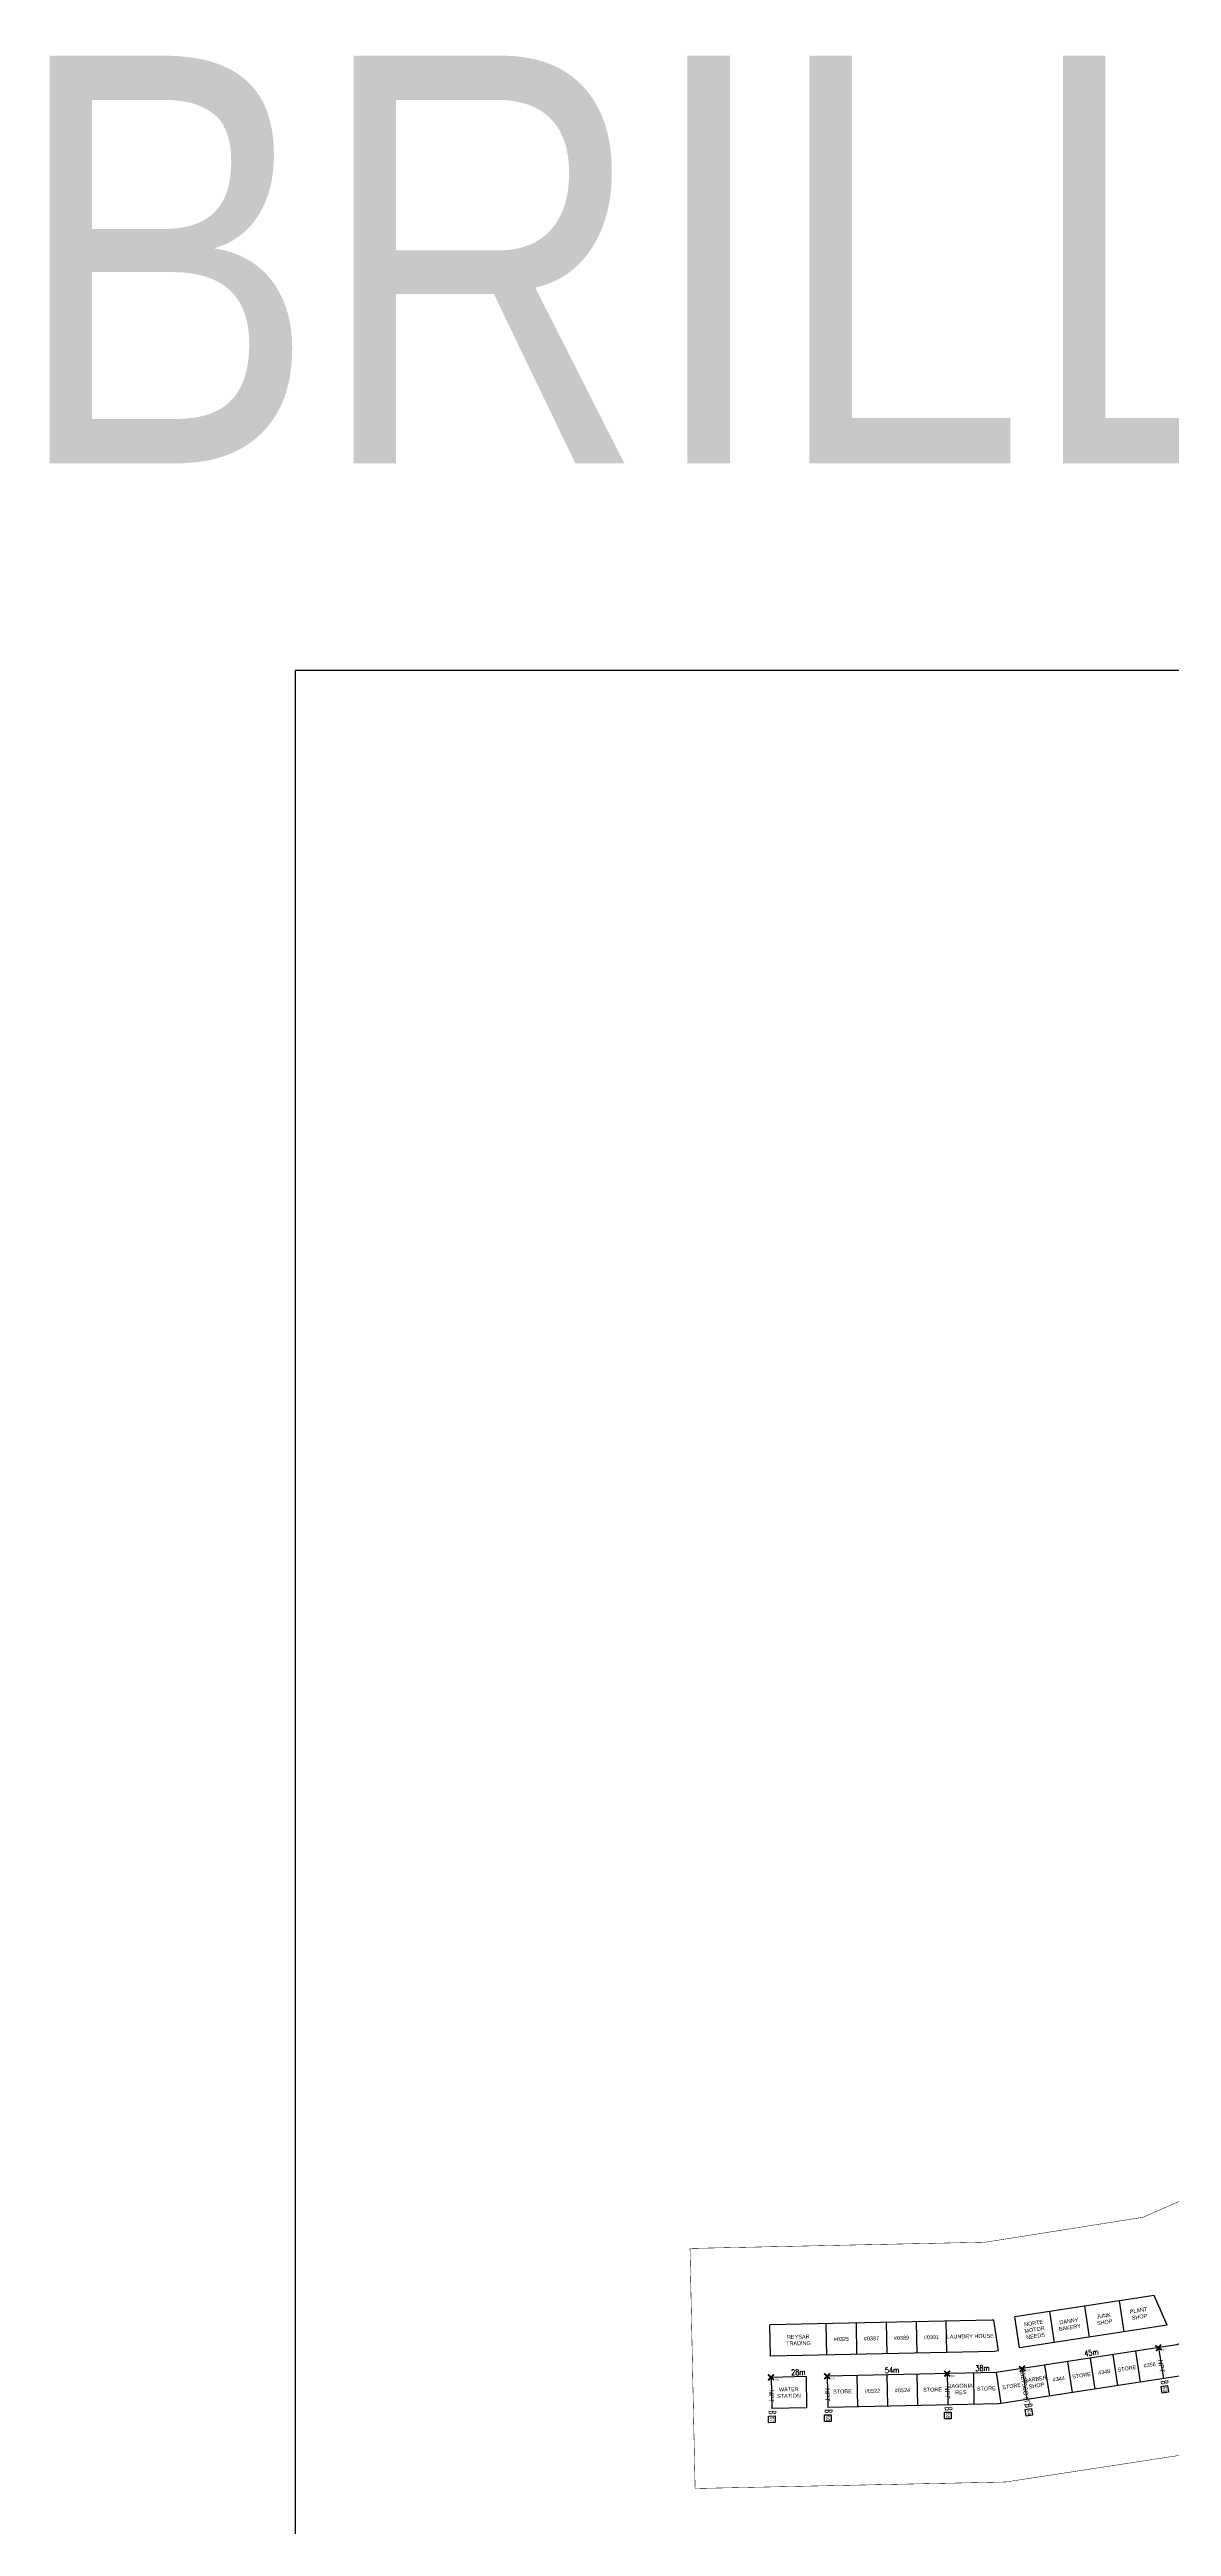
# Model space of a CAD drawing. Extents: x -663610 to -207124, y 70878 to 297551.
# Drawn here: x -214820 to -213386, y 81573 to 84739 of the extents above; entities that cross this region are included whole.
import ezdxf
from ezdxf.enums import TextEntityAlignment as Align

# ---------------------------------------------------------------- set-up
doc = ezdxf.new("R2010")
doc.units = 0
doc.header["$LTSCALE"] = 0.3
doc.layers.get('0').update_dxf_attribs({"linetype": 'CONTINUOUS'})
for name, color, linetype in [('BASEMAP', 7, 'CONTINUOUS'), ('Distance Data', 7, 'CONTINUOUS'), ('Electric Pole ID', 7, 'CONTINUOUS'), ('Electrical Pole (Circular Conc.)', 7, 'CONTINUOUS'), ('House Number', 6, 'CONTINUOUS'), ('NOTES', 2, 'CONTINUOUS'), ('Site boundry', 7, 'CONTINUOUS'), ('Survey sequence', 7, 'CONTINUOUS')]:
    doc.layers.add(name, color=color, linetype=linetype)
doc.layers.add('Pole size-Big', color=251, linetype='CONTINUOUS', lineweight=0)
doc.styles.add('Mark', font='arial.ttf', dxfattribs={"width": 0.8, "height": 2.5})
doc.styles.add('ROMANS', font='ROMANS.SHX', dxfattribs={"width": 0.8, "height": 2})
doc.styles.get("Standard").update_dxf_attribs({"font": '', "width": 0.8})
doc.styles.get('Standard').set_extended_font_data('FangSong_GB2312')
doc.linetypes.add('FENCELINE2', pattern='A,6.35,-2.54,[132,ltypeshp.shx,S=2.54,R=0,X=-2.54,Y=0],-2.54,25.4', length=36.83)

# ---------------------------------------------------------------- blocks, each defined once
blk = doc.blocks.new('Electrical Pole (Circular Conc.)')
at = {"const_width": 1.18}
for points in [[(-322437.5, 145744.4), (-322433.6, 145740.7)], [(-322437.5, 145740.6), (-322433.6, 145744.4)]]:
    blk.add_lwpolyline(points, dxfattribs=at)
at = {"color": 1, "lineweight": 0, "ltscale": 2, "insert": (-322432.9, 145741.5), "char_height": 1.2, "width": 1.894, "attachment_point": 1}
blk.add_mtext('{\\fArial|b0|i0|c0|p34;\\C7;CC}', dxfattribs=at)

msp = doc.modelspace()

# ---------------------------------------------------------------- linework, layer by layer
at = {"layer": 'BASEMAP', "color": 4, "linetype": 'Continuous', "ltscale": 2}
msp.add_lwpolyline([(-214505.4, 83945.9), (-208336.1, 83945.9), (-208336.1, 81388), (-214505.4, 81388)], close=True, dxfattribs=at)
at = {"layer": 'BASEMAP', "color": 251, "ltscale": 2}
for points in [[(-212542.9, 82126.7), (-212709.5, 82097.6), (-213283.6, 81846.4), (-213379.2, 81804.6), (-213610.1, 81769.2), (-213826.1, 81764.7)], [(-212536, 82087.3), (-212697.9, 82059.1), (-213267.6, 81809.8), (-213367.9, 81765.9), (-213606.7, 81729.3), (-213825.3, 81724.7)], [(-213408.5, 81867.9), (-213586.4, 81840.6)], [(-213613.1, 81836.5), (-213615.9, 81836.1), (-213899.2, 81830.2)], [(-213391.9, 81830), (-213580.3, 81801.1)], [(-213607, 81797), (-213612.5, 81796.2), (-213898.3, 81790.2)], [(-213853.1, 81764.1), (-213897.8, 81763.2)], [(-213852.3, 81724.1), (-213896.9, 81723.2)]]:
    msp.add_lwpolyline(points, dxfattribs=at)
at = {"layer": 'BASEMAP', "color": 251, "linetype": 'Continuous', "ltscale": 2}
for points in [[(-213453, 81861.1), (-213446.9, 81821.5)], [(-213391.9, 81830), (-213408.5, 81867.9)], [(-213898.3, 81790.2), (-213899.2, 81830.2)], [(-213826.7, 81791.7), (-213827.5, 81831.7)], [(-213789.2, 81832.5), (-213788.4, 81792.5)], [(-213750.9, 81833.3), (-213750, 81793.3)], [(-213712.5, 81834.1), (-213711.7, 81794.1)], [(-213673.4, 81794.9), (-213674.2, 81834.9)], [(-213607, 81797), (-213613.1, 81836.5)], [(-213580.3, 81801.1), (-213586.4, 81840.6)], [(-213541.9, 81847.4), (-213535.9, 81807.9)], [(-213497.5, 81854.3), (-213491.4, 81814.7)], [(-213425.6, 81757), (-213431.7, 81796.6)], [(-213402.7, 81801), (-213396.6, 81761.5)], [(-213897.8, 81763.2), (-213896.9, 81723.2)], [(-213853.1, 81764.1), (-213852.3, 81724.1)], [(-213826.1, 81764.7), (-213825.3, 81724.7)], [(-213787, 81725.5), (-213787.8, 81765.5)], [(-213748.6, 81726.3), (-213749.5, 81766.3)], [(-213710.3, 81727.1), (-213711.1, 81767.1)], [(-213672.8, 81767.9), (-213672, 81727.9)], [(-213638.1, 81728.6), (-213638.9, 81768.6)], [(-213610.1, 81769.2), (-213604.1, 81729.7)], [(-213576.8, 81774.3), (-213570.8, 81734.8)], [(-213541.7, 81739.2), (-213547.8, 81778.8)], [(-213512.7, 81743.7), (-213518.8, 81783.2)], [(-213483.7, 81748.1), (-213489.7, 81787.7)], [(-213454.7, 81752.6), (-213460.7, 81792.1)]]:
    msp.add_lwpolyline(points, dxfattribs=at)
at = {"layer": 'Site boundry', "color": 1, "linetype": 'FENCELINE2', "lineweight": 0, "ltscale": 5, "const_width": 0.605}
msp.add_lwpolyline([(-213339.8, 81669), (-213598, 81629.4), (-213823.2, 81624.7), (-213994.8, 81621.1), (-213997.8, 81761.1), (-214001.3, 81928), (-213623.8, 81936), (-213422.8, 81967.8), (-213350.6, 81999.4)], dxfattribs=at)
at = {"layer": 'Survey sequence', "color": 9, "ltscale": 2, "true_color": 0xc7c8ca}
for points in [[(-213391.2, 81752.8), (-213389.9, 81744.4), (-213398.2, 81743.1), (-213399.5, 81751.6)], [(-213892.7, 81713.9), (-213892.5, 81705.4), (-213900.9, 81705.2), (-213901.1, 81713.7)], [(-213821, 81715.4), (-213820.9, 81706.9), (-213829.3, 81706.7), (-213829.5, 81715.2)], [(-213667.7, 81718.6), (-213667.5, 81710.1), (-213676, 81710), (-213676.1, 81718.5)], [(-213564.9, 81723.2), (-213563.6, 81714.8), (-213571.9, 81713.5), (-213573.2, 81721.9)]]:
    msp.add_lwpolyline(points, close=True, dxfattribs=at)

# ---------------------------------------------------------------- block references
at = {"layer": 'Electrical Pole (Circular Conc.)', "color": 1, "lineweight": 0, "yscale": 1.919302000016501, "zscale": 1.919302000013738}
for p, xscale, rotation in [((440685.5, -100930.8), 1.919302000000065, 8.714509768534267), ((410678.6, -184932.5), 1.919302000000064, 1.200606797527107), ((410750.2, -184931), 1.919302000000064, 1.200606797527107), ((410903.6, -184927.8), 1.919302000000065, 1.200606797527106), ((440511.4, -100957.5), 1.919302000000065, 8.714509768659862)]:
    msp.add_blockref('Electrical Pole (Circular Conc.)', p, dxfattribs=dict(at, xscale=xscale, rotation=rotation))

# ---------------------------------------------------------------- texts
at = {"layer": 'Distance Data', "style": 'ROMANS', "width": 0.8}
for s, rotation, p in [('45m', 8.7145, (-213488.5, 81794.8)), ('28m', 1.2006, (-213863, 81769.7)), ('54m', 1.2006, (-213743.2, 81772.5)), ('38m', 1.2006, (-213627.7, 81775))]:
    msp.add_text(s, height=7.26, rotation=rotation, dxfattribs=at).set_placement(p, align=Align.MIDDLE_CENTER)
at = {"layer": 'Electric Pole ID', "style": 'Mark', "width": 0.8}
for s, rotation, p in [('832756C (T)', 278.7145, (-213576.4, 81750.4)), ('NPT', 278.7145, (-213402.2, 81777.1)), ('NPT', 271.2006, (-213900.4, 81739.4)), ('NPT', 271.2006, (-213828.8, 81740.9)), ('NPT', 271.2006, (-213675.5, 81744.1))]:
    msp.add_text(s, height=6, rotation=rotation, dxfattribs=at).set_placement(p, align=Align.CENTER)
at = {"layer": 'House Number', "color": 6, "char_height": 5, "width": 49.861, "attachment_point": 5, "style": 'Mark'}
for s, insert, rotation in [('NORTE\\PMOTOR\\PNEEDS', (-213561.1, 81824.3), 8.7145), ('DANNY\\PBAKERY', (-213516.7, 81831.1), 8.7145), ('JUNK\\PSHOP', (-213472.2, 81837.9), 8.7145), ('PLANT\\PSHOP', (-213427.7, 81844.7), 8.7145), ('REYSAR\\PTRADING', (-213862.9, 81810.9), 1.2006), ('#0325', (-213807.9, 81812.1), 1.2006), ('#0387', (-213769.6, 81812.9), 1.2006), ('#0389', (-213731.3, 81813.7), 1.2006), ('#0391', (-213692.9, 81814.5), 1.2006), ('LAUNDRY HOUSE', (-213643.2, 81815.7), 1.2006), ('BARBER\\PSHOP', (-213559.3, 81756.8), 8.7145), ('#344', (-213530.2, 81761.2), 8.7145), ('STORE', (-213501.2, 81765.7), 8.7145), ('#348', (-213472.2, 81770.1), 8.7145), ('STORE', (-213443.2, 81774.6), 8.7145), ('#356', (-213414.2, 81779), 8.7145), ('WATER\\PSTATION', (-213875, 81743.7), 1.2006), ('STORE', (-213806.5, 81745.1), 1.2006), ('#0522', (-213768.2, 81745.9), 1.2006), ('#0524', (-213729.9, 81746.7), 1.2006), ('STORE', (-213691.5, 81747.5), 1.2006), ('JAGONIA\\PRES', (-213655.4, 81748.3), 1.2006), ('STORE', (-213622.8, 81748.9), 1.7787), ('STORE', (-213590.4, 81752), 8.7145)]:
    msp.add_mtext(s, dxfattribs=dict(at, insert=insert, rotation=rotation))
at = {"layer": 'NOTES', "color": 244, "true_color": 0x991b1e, "style": 'Mark', "width": 0.8}
msp.add_text('BRILLIANZ RESIDENCES', height=521.154, dxfattribs=at).set_placement((-211420.7, 84210.2), align=Align.CENTER)
at = {"layer": 'Pole size-Big', "color": 2, "lineweight": 0, "width": 0.8}
for rotation, p in [(278.7145, (-213574, 81729.1)), (278.7145, (-213400.3, 81758.8)), (271.2006, (-213901, 81721)), (271.2006, (-213829.3, 81722.5)), (271.2006, (-213676, 81725.7))]:
    msp.add_text('B', height=10, rotation=rotation, dxfattribs=at).set_placement(p)
at = {"layer": 'Survey sequence', "color": 9, "true_color": 0xc7c8ca, "style": 'Mark', "width": 0.8}
for s, rotation, p in [('53', 278.7145, (-213397, 81747.5)), ('57', 271.2006, (-213899.1, 81709.4)), ('56', 271.2006, (-213827.5, 81710.9)), ('55', 271.2006, (-213674.1, 81714.1)), ('54', 278.7145, (-213570.7, 81717.9))]:
    msp.add_text(s, height=4.52, rotation=rotation, dxfattribs=at).set_placement(p, align=Align.CENTER)

doc.saveas('drawing.dxf')
